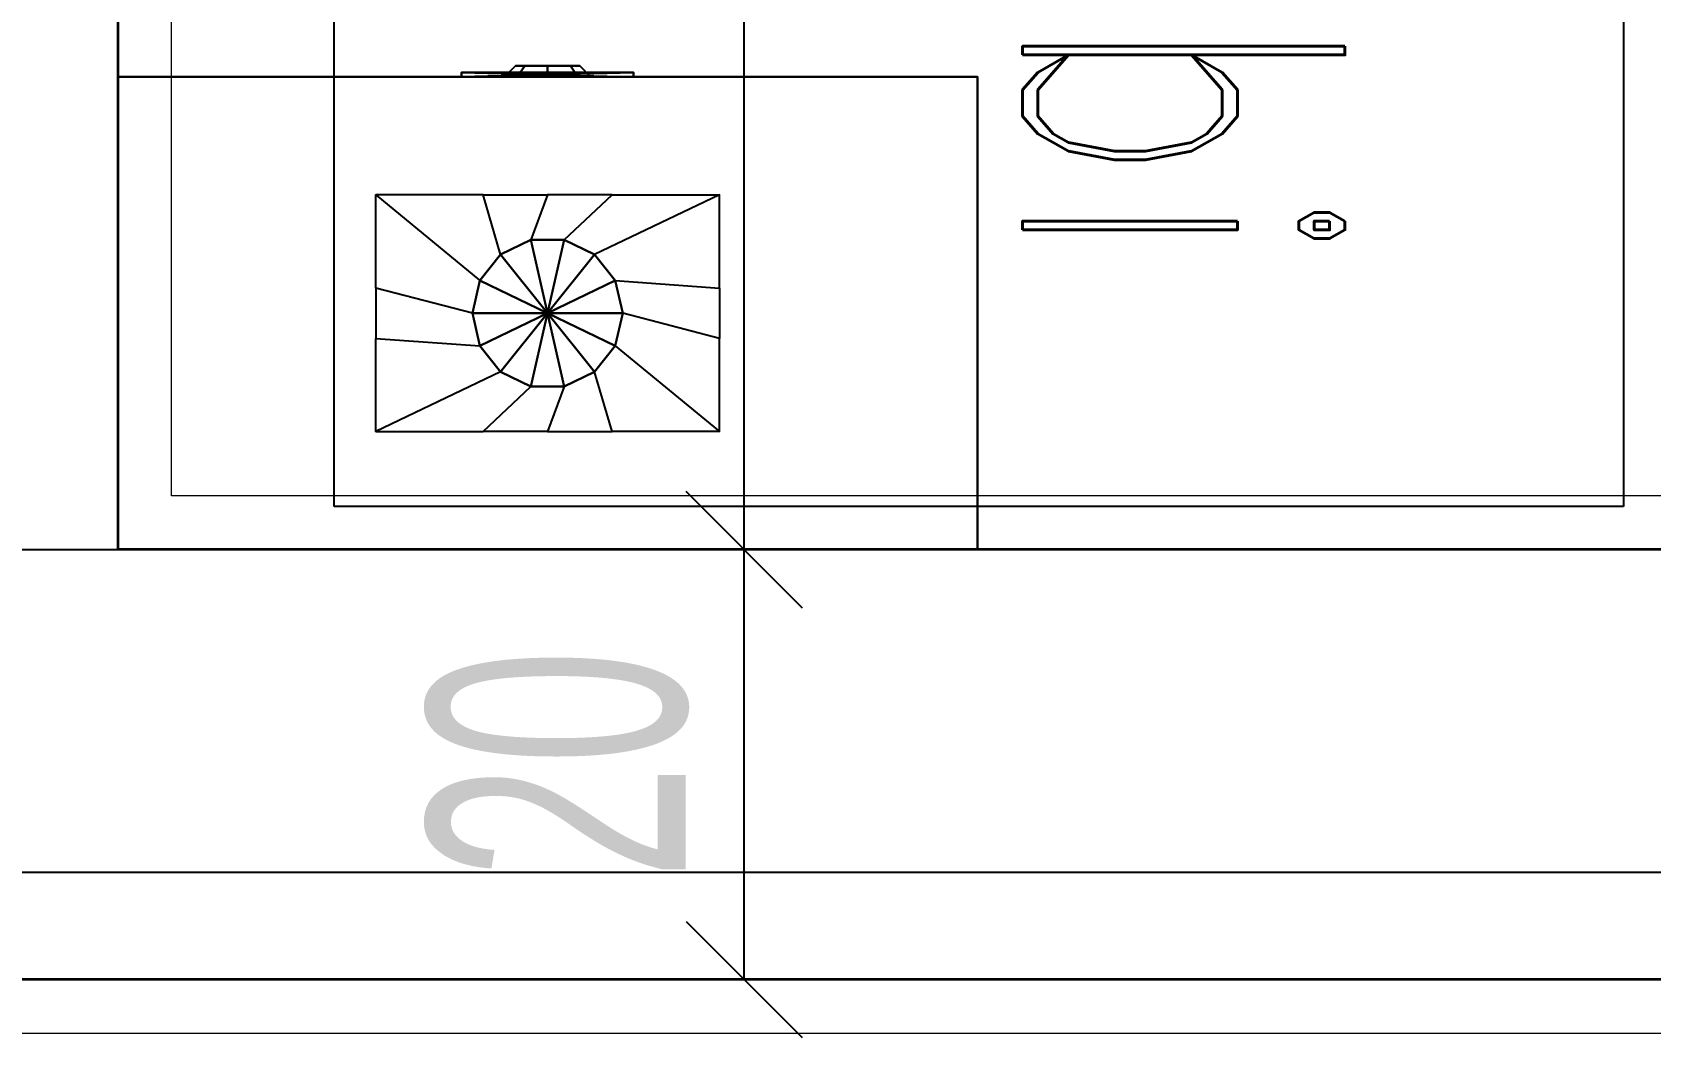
# Model space of a CAD drawing. Header units: inches. Extents: x -7543 to -822, y 102837 to 190349.
# Drawn here: x -831.64467 to -831.62961, y 102837.00389 to 102837.01324 of the extents above; entities that cross this region are included whole.
import ezdxf

# ---------------------------------------------------------------- set-up
doc = ezdxf.new("R2010")
doc.units = ezdxf.units.IN
doc.header["$MEASUREMENT"] = 0
doc.linetypes.add('DASHDOTX2', pattern=[2, 1, -0.5, 0, -0.5])
doc.linetypes.add('DOT', pattern=[6.35, 0, -6.35])
doc.layers.get('0').update_dxf_attribs({"lineweight": 25})
doc.layers.get('Defpoints').update_dxf_attribs({"lineweight": 25})
for name, color, linetype, lineweight in [('AKS', 1, 'Continuous', 25), ('ICOL', 55, 'Continuous', 25), ('SIVA', 150, 'Continuous', 15), ('YAZI', 7, 'Continuous', 25)]:
    doc.layers.add(name, color=color, linetype=linetype, lineweight=lineweight)
doc.layers.add('DUVAR', color=7, linetype='Continuous', lineweight=35, true_color=0xfc4642)
doc.layers.add('TEFRİŞ', color=7, linetype='Continuous', lineweight=25, true_color=0x78462c)
doc.styles.add('OLCU', font='tromand.shx', dxfattribs={"width": 0.6, "height": 12})
doc.styles.add('st1', font='romandtw.shx', dxfattribs={"width": 0.7, "height": 40})

# ---------------------------------------------------------------- blocks, each defined once
blk = doc.blocks.new('_Oblique')
at = {"color": 0, "linetype": 'ByBlock', "lineweight": -2}
blk.add_line((-0.5, -0.5), (0.5, 0.5), dxfattribs=at)

msp = doc.modelspace()

# ---------------------------------------------------------------- linework, layer by layer
at = {"layer": 'AKS', "linetype": 'DASHDOTX2', "ltscale": 10}
for p, q in [((-831.698665, 102837.008431), (-831.328061, 102837.008431)), ((-831.698665, 102837.005431), (-831.328061, 102837.005431))]:
    msp.add_line(p, q, dxfattribs=at)
at = {"layer": 'Defpoints', "color": 4}
msp.add_line((-831.647878, 102837.004431), (-831.617877, 102837.004431), dxfattribs=at)
at = {"layer": 'Defpoints', "color": 6}
msp.add_line((-831.647878, 102837.004431), (-831.617878, 102837.004431), dxfattribs=at)
at = {"layer": 'DUVAR'}
for p, q in [((-831.643877, 102837.021931), (-831.643877, 102837.008431)), ((-831.617877, 102837.008431), (-831.643877, 102837.008431)), ((-831.617877, 102837.008431), (-831.643877, 102837.008431)), ((-831.617877, 102837.004431), (-831.651877, 102837.004431)), ((-831.617877, 102837.004431), (-831.643877, 102837.004431))]:
    msp.add_line(p, q, dxfattribs=at)
at = {"layer": 'ICOL'}
for p, q in [((-831.638048, 102837.008431), (-831.638048, 102837.021931)), ((-831.638048, 102837.004431), (-831.638048, 102837.008431))]:
    msp.add_line(p, q, dxfattribs=at)
at = {"layer": 'ICOL', "color": 53}
for p, q in [((-831.637819, 102837.008431), (-831.637208, 102837.008431)), ((-831.637819, 102837.008431), (-831.637208, 102837.008431)), ((-831.637819, 102837.004431), (-831.637208, 102837.004431))]:
    msp.add_line(p, q, dxfattribs=at)
at = {"layer": 'SIVA'}
for p, q in [((-831.643377, 102837.008931), (-831.643377, 102837.021931)), ((-831.617377, 102837.008931), (-831.643377, 102837.008931)), ((-831.652377, 102837.003931), (-831.618377, 102837.003931))]:
    msp.add_line(p, q, dxfattribs=at)
at = {"layer": 'TEFRİŞ', "linetype": 'DOT', "ltscale": 0.4}
for p, q in [((-831.641864, 102837.008831, -0.0015), (-831.641864, 102837.020231)), ((-831.629864, 102837.020231, -0.0015), (-831.629864, 102837.008831, -0.0015)), ((-831.629864, 102837.008831, -0.0015), (-831.641864, 102837.008831, -0.0015))]:
    msp.add_line(p, q, dxfattribs=at)
at = {"layer": 'TEFRİŞ'}
for points in [[(-831.643877, 102837.008431), (-831.643877, 102837.012831), (-831.643877, 102837.012831, -0.015), (-831.643877, 102837.008431, -0.015)], [(-831.643877, 102837.012831), (-831.643877, 102837.012831), (-831.643877, 102837.012831, -0.015)], [(-831.643877, 102837.008431, -0.015), (-831.643877, 102837.012831, -0.015), (-831.635877, 102837.012831, -0.015), (-831.635877, 102837.008431, -0.015)], [(-831.643877, 102837.012831, -0.015), (-831.643877, 102837.012831, -0.015), (-831.643877, 102837.012831, -0.015), (-831.635877, 102837.012831, -0.015)], [(-831.635877, 102837.012831, -0.015), (-831.643877, 102837.012831, -0.015), (-831.643877, 102837.012831), (-831.635877, 102837.012831)], [(-831.635877, 102837.012831), (-831.643877, 102837.012831), (-831.643877, 102837.008431), (-831.635877, 102837.008431)], [(-831.640677, 102837.012831, -0.00725), (-831.640677, 102837.012871, -0.00725), (-831.640677, 102837.012871, -0.00775), (-831.640677, 102837.012831, -0.00775)], [(-831.640677, 102837.012871, -0.00725), (-831.640677, 102837.012871, -0.00725), (-831.640677, 102837.012871, -0.00775)], [(-831.640677, 102837.012831, -0.00775), (-831.640677, 102837.012871, -0.00775), (-831.639077, 102837.012871, -0.00775), (-831.639077, 102837.012831, -0.00775)], [(-831.640677, 102837.012871, -0.00775), (-831.640677, 102837.012871, -0.00775), (-831.640677, 102837.012871, -0.00775), (-831.639077, 102837.012871, -0.00775)], [(-831.639077, 102837.012871, -0.00775), (-831.640677, 102837.012871, -0.00775), (-831.640677, 102837.012871, -0.00725), (-831.639077, 102837.012871, -0.00725)], [(-831.639077, 102837.012871, -0.00725), (-831.640677, 102837.012871, -0.00725), (-831.640677, 102837.012831, -0.00725), (-831.639077, 102837.012831, -0.00725)], [(-831.639077, 102837.012831, -0.00725), (-831.640677, 102837.012831, -0.00725), (-831.640677, 102837.012831, -0.00775), (-831.639077, 102837.012831, -0.00775)], [(-831.64016, 102837.012831, -0.012217), (-831.640277, 102837.012831, -0.0125), (-831.640177, 102837.012931, -0.0125), (-831.64009, 102837.012931, -0.012288)], [(-831.640277, 102837.012831, -0.0125), (-831.64016, 102837.012831, -0.012783), (-831.64009, 102837.012931, -0.012712), (-831.640177, 102837.012931, -0.0125)], [(-831.64016, 102837.012831, -0.010617), (-831.640277, 102837.012831, -0.0109), (-831.640177, 102837.012931, -0.0109), (-831.64009, 102837.012931, -0.010688)], [(-831.640277, 102837.012831, -0.0109), (-831.64016, 102837.012831, -0.011183), (-831.64009, 102837.012931, -0.011112), (-831.640177, 102837.012931, -0.0109)], [(-831.640177, 102837.012931, -0.0125), (-831.64009, 102837.012931, -0.012288), (-831.639877, 102837.012929, -0.0125)], [(-831.64009, 102837.012931, -0.012712), (-831.640177, 102837.012931, -0.0125), (-831.639877, 102837.012929, -0.0125)], [(-831.640177, 102837.012931, -0.0109), (-831.64009, 102837.012931, -0.010688), (-831.639877, 102837.012929, -0.0109)], [(-831.64009, 102837.012931, -0.011112), (-831.640177, 102837.012931, -0.0109), (-831.639877, 102837.012929, -0.0109)], [(-831.639877, 102837.012831, -0.0121), (-831.64016, 102837.012831, -0.012217), (-831.64009, 102837.012931, -0.012288), (-831.639877, 102837.012931, -0.0122)], [(-831.64016, 102837.012831, -0.012783), (-831.639877, 102837.012831, -0.0129), (-831.639877, 102837.012931, -0.0128), (-831.64009, 102837.012931, -0.012712)], [(-831.639877, 102837.012831, -0.0105), (-831.64016, 102837.012831, -0.010617), (-831.64009, 102837.012931, -0.010688), (-831.639877, 102837.012931, -0.0106)], [(-831.64016, 102837.012831, -0.011183), (-831.639877, 102837.012831, -0.0113), (-831.639877, 102837.012931, -0.0112), (-831.64009, 102837.012931, -0.011112)], [(-831.64009, 102837.012931, -0.012288), (-831.639877, 102837.012931, -0.0122), (-831.639877, 102837.012929, -0.0125)], [(-831.639877, 102837.012931, -0.0128), (-831.64009, 102837.012931, -0.012712), (-831.639877, 102837.012929, -0.0125)], [(-831.64009, 102837.012931, -0.010688), (-831.639877, 102837.012931, -0.0106), (-831.639877, 102837.012929, -0.0109)], [(-831.639877, 102837.012931, -0.0112), (-831.64009, 102837.012931, -0.011112), (-831.639877, 102837.012929, -0.0109)], [(-831.639877, 102837.012931, -0.0122), (-831.639665, 102837.012931, -0.012288), (-831.639877, 102837.012929, -0.0125)], [(-831.639665, 102837.012931, -0.012288), (-831.639577, 102837.012931, -0.0125), (-831.639877, 102837.012929, -0.0125)], [(-831.639577, 102837.012931, -0.0125), (-831.639665, 102837.012931, -0.012712), (-831.639877, 102837.012929, -0.0125)], [(-831.639665, 102837.012931, -0.012712), (-831.639877, 102837.012931, -0.0128), (-831.639877, 102837.012929, -0.0125)], [(-831.639595, 102837.012831, -0.012217), (-831.639877, 102837.012831, -0.0121), (-831.639877, 102837.012931, -0.0122), (-831.639665, 102837.012931, -0.012288)], [(-831.639877, 102837.012831, -0.0129), (-831.639595, 102837.012831, -0.012783), (-831.639665, 102837.012931, -0.012712), (-831.639877, 102837.012931, -0.0128)], [(-831.639877, 102837.012931, -0.0106), (-831.639665, 102837.012931, -0.010688), (-831.639877, 102837.012929, -0.0109)], [(-831.639665, 102837.012931, -0.010688), (-831.639577, 102837.012931, -0.0109), (-831.639877, 102837.012929, -0.0109)], [(-831.639577, 102837.012931, -0.0109), (-831.639665, 102837.012931, -0.011112), (-831.639877, 102837.012929, -0.0109)], [(-831.639665, 102837.012931, -0.011112), (-831.639877, 102837.012931, -0.0112), (-831.639877, 102837.012929, -0.0109)], [(-831.639595, 102837.012831, -0.010617), (-831.639877, 102837.012831, -0.0105), (-831.639877, 102837.012931, -0.0106), (-831.639665, 102837.012931, -0.010688)], [(-831.639877, 102837.012831, -0.0113), (-831.639595, 102837.012831, -0.011183), (-831.639665, 102837.012931, -0.011112), (-831.639877, 102837.012931, -0.0112)], [(-831.639477, 102837.012831, -0.0125), (-831.639595, 102837.012831, -0.012217), (-831.639665, 102837.012931, -0.012288), (-831.639577, 102837.012931, -0.0125)], [(-831.639595, 102837.012831, -0.012783), (-831.639477, 102837.012831, -0.0125), (-831.639577, 102837.012931, -0.0125), (-831.639665, 102837.012931, -0.012712)], [(-831.639477, 102837.012831, -0.0109), (-831.639595, 102837.012831, -0.010617), (-831.639665, 102837.012931, -0.010688), (-831.639577, 102837.012931, -0.0109)], [(-831.639595, 102837.012831, -0.011183), (-831.639477, 102837.012831, -0.0109), (-831.639577, 102837.012931, -0.0109), (-831.639665, 102837.012931, -0.011112)], [(-831.639077, 102837.012831, -0.00775), (-831.639077, 102837.012871, -0.00775), (-831.639077, 102837.012871, -0.00725), (-831.639077, 102837.012831, -0.00725)], [(-831.639077, 102837.012831, -0.00725), (-831.639077, 102837.012871, -0.00725), (-831.639077, 102837.012831, -0.00725)], [(-831.639077, 102837.012831, -0.00725), (-831.639077, 102837.012831, -0.00725), (-831.639077, 102837.012831, -0.00775)], [(-831.635877, 102837.008431, -0.015), (-831.635877, 102837.012831, -0.015), (-831.635877, 102837.012831), (-831.635877, 102837.008431)], [(-831.635877, 102837.008431), (-831.635877, 102837.012831), (-831.635877, 102837.008431)], [(-831.641477, 102837.011731), (-831.640508, 102837.010935, 0.002), (-831.640314, 102837.011178, 0.002), (-831.640477, 102837.011731)], [(-831.640577, 102837.010631, 0.002), (-831.641477, 102837.010864), (-831.641477, 102837.011731), (-831.640508, 102837.010935, 0.002)], [(-831.640314, 102837.011178, 0.002), (-831.640477, 102837.011731), (-831.639877, 102837.011731), (-831.640033, 102837.011313, 0.002)], [(-831.639877, 102837.011731), (-831.640033, 102837.011313, 0.002), (-831.639722, 102837.011313, 0.002), (-831.639277, 102837.011731)], [(-831.639722, 102837.011313, 0.002), (-831.639277, 102837.011731), (-831.638277, 102837.011731), (-831.639441, 102837.011178, 0.002)], [(-831.638277, 102837.011731), (-831.639441, 102837.011178, 0.002), (-831.639247, 102837.010935, 0.002), (-831.638277, 102837.010864)], [(-831.640314, 102837.011178, 0.002), (-831.640033, 102837.011313, 0.002), (-831.640033, 102837.011313, 0.0026), (-831.640314, 102837.011178, 0.0026)], [(-831.640314, 102837.011178, 0.0026), (-831.640033, 102837.011313, 0.0026), (-831.639877, 102837.010631, 0.002602)], [(-831.640033, 102837.011313, 0.002), (-831.639722, 102837.011313, 0.002), (-831.639722, 102837.011313, 0.0026), (-831.640033, 102837.011313, 0.0026)], [(-831.640033, 102837.011313, 0.0026), (-831.639722, 102837.011313, 0.0026), (-831.639877, 102837.010631, 0.002602)], [(-831.639722, 102837.011313, 0.0026), (-831.639441, 102837.011178, 0.0026), (-831.639877, 102837.010631, 0.002602)], [(-831.639722, 102837.011313, 0.002), (-831.639441, 102837.011178, 0.002), (-831.639441, 102837.011178, 0.0026), (-831.639722, 102837.011313, 0.0026)], [(-831.640508, 102837.010935, 0.002), (-831.640314, 102837.011178, 0.002), (-831.640314, 102837.011178, 0.0026), (-831.640508, 102837.010935, 0.0026)], [(-831.640508, 102837.010935, 0.0026), (-831.640314, 102837.011178, 0.0026), (-831.639877, 102837.010631, 0.002602)], [(-831.639441, 102837.011178, 0.0026), (-831.639247, 102837.010935, 0.0026), (-831.639877, 102837.010631, 0.002602)], [(-831.639441, 102837.011178, 0.002), (-831.639247, 102837.010935, 0.002), (-831.639247, 102837.010935, 0.0026), (-831.639441, 102837.011178, 0.0026)], [(-831.641477, 102837.010397), (-831.640508, 102837.010327, 0.002), (-831.640577, 102837.010631, 0.002), (-831.641477, 102837.010864)], [(-831.640577, 102837.010631, 0.002), (-831.640508, 102837.010935, 0.002), (-831.640508, 102837.010935, 0.0026), (-831.640577, 102837.010631, 0.0026)], [(-831.640577, 102837.010631, 0.0026), (-831.640508, 102837.010935, 0.0026), (-831.639877, 102837.010631, 0.002602)], [(-831.639247, 102837.010935, 0.0026), (-831.639177, 102837.010631, 0.0026), (-831.639877, 102837.010631, 0.002602)], [(-831.639247, 102837.010935, 0.002), (-831.638277, 102837.010864), (-831.638277, 102837.010397), (-831.639177, 102837.010631, 0.002)], [(-831.639247, 102837.010935, 0.002), (-831.639177, 102837.010631, 0.002), (-831.639177, 102837.010631, 0.0026), (-831.639247, 102837.010935, 0.0026)], [(-831.640508, 102837.010327, 0.002), (-831.640577, 102837.010631, 0.002), (-831.640577, 102837.010631, 0.0026), (-831.640508, 102837.010327, 0.0026)], [(-831.640508, 102837.010327, 0.0026), (-831.640577, 102837.010631, 0.0026), (-831.639877, 102837.010631, 0.002602)], [(-831.640314, 102837.010084, 0.0026), (-831.640508, 102837.010327, 0.0026), (-831.639877, 102837.010631, 0.002602)], [(-831.640033, 102837.009948, 0.0026), (-831.640314, 102837.010084, 0.0026), (-831.639877, 102837.010631, 0.002602)], [(-831.639722, 102837.009948, 0.0026), (-831.640033, 102837.009948, 0.0026), (-831.639877, 102837.010631, 0.002602)], [(-831.639177, 102837.010631, 0.0026), (-831.639247, 102837.010327, 0.0026), (-831.639877, 102837.010631, 0.002602)], [(-831.639247, 102837.010327, 0.0026), (-831.639441, 102837.010084, 0.0026), (-831.639877, 102837.010631, 0.002602)], [(-831.639441, 102837.010084, 0.0026), (-831.639722, 102837.009948, 0.0026), (-831.639877, 102837.010631, 0.002602)], [(-831.638277, 102837.010397), (-831.639177, 102837.010631, 0.002), (-831.639247, 102837.010327, 0.002), (-831.638277, 102837.009531)], [(-831.639177, 102837.010631, 0.002), (-831.639247, 102837.010327, 0.002), (-831.639247, 102837.010327, 0.0026), (-831.639177, 102837.010631, 0.0026)], [(-831.640314, 102837.010084, 0.002), (-831.641477, 102837.009531), (-831.641477, 102837.010397), (-831.640508, 102837.010327, 0.002)], [(-831.640314, 102837.010084, 0.002), (-831.640508, 102837.010327, 0.002), (-831.640508, 102837.010327, 0.0026), (-831.640314, 102837.010084, 0.0026)], [(-831.639247, 102837.010327, 0.002), (-831.638277, 102837.009531), (-831.639277, 102837.009531), (-831.639441, 102837.010084, 0.002)], [(-831.639247, 102837.010327, 0.002), (-831.639441, 102837.010084, 0.002), (-831.639441, 102837.010084, 0.0026), (-831.639247, 102837.010327, 0.0026)], [(-831.640477, 102837.009531), (-831.640033, 102837.009948, 0.002), (-831.640314, 102837.010084, 0.002), (-831.641477, 102837.009531)], [(-831.639722, 102837.009948, 0.002), (-831.639877, 102837.009531), (-831.640477, 102837.009531), (-831.640033, 102837.009948, 0.002)], [(-831.640033, 102837.009948, 0.002), (-831.640314, 102837.010084, 0.002), (-831.640314, 102837.010084, 0.0026), (-831.640033, 102837.009948, 0.0026)], [(-831.639722, 102837.009948, 0.002), (-831.640033, 102837.009948, 0.002), (-831.640033, 102837.009948, 0.0026), (-831.639722, 102837.009948, 0.0026)], [(-831.639277, 102837.009531), (-831.639441, 102837.010084, 0.002), (-831.639722, 102837.009948, 0.002), (-831.639877, 102837.009531)], [(-831.639441, 102837.010084, 0.002), (-831.639722, 102837.009948, 0.002), (-831.639722, 102837.009948, 0.0026), (-831.639441, 102837.010084, 0.0026)], [(-831.635877, 102837.008431), (-831.643877, 102837.008431), (-831.643877, 102837.008431, -0.015), (-831.635877, 102837.008431, -0.015)], [(-831.635877, 102837.008431), (-831.635877, 102837.008431), (-831.635877, 102837.008431, -0.015)]]:
    msp.add_3dface(points, dxfattribs=at)

# ---------------------------------------------------------------- block references
at = {"layer": 'ICOL', "xscale": 0.001080000001820736, "yscale": 0.001080000001820736, "zscale": 0.001080000001820736}
for p, rotation in [((-831.638048, 102837.008431), 270), ((-831.638048, 102837.008431), 90), ((-831.638048, 102837.004431), 270)]:
    msp.add_blockref('_Oblique', p, dxfattribs=dict(at, rotation=rotation))

# ---------------------------------------------------------------- texts
at = {"layer": 'ICOL', "insert": (-831.639776, 102837.006431), "char_height": 0.0024, "attachment_point": 5, "rotation": 90, "style": 'OLCU'}
msp.add_mtext('\\A1;20', dxfattribs=at)
at = {"layer": 'YAZI', "style": 'st1', "width": 0.633116}
msp.add_text('hermetik kombi', height=0.003, rotation=270, dxfattribs=at).set_placement((-831.635457, 102837.031756, -0.002))

doc.saveas('drawing.dxf')
